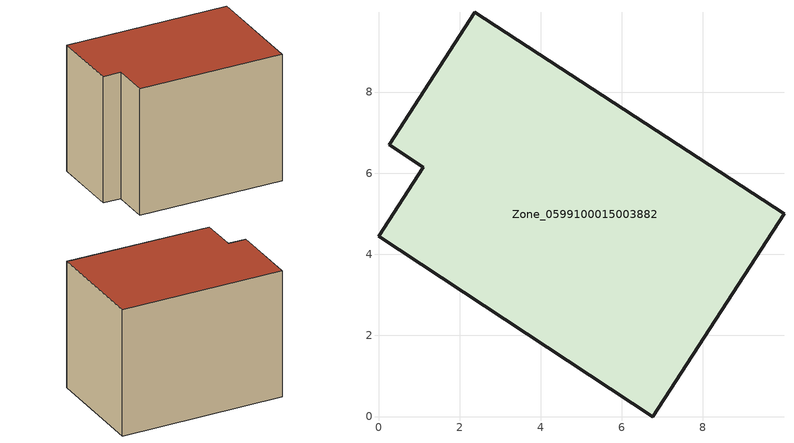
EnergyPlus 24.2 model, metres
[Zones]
Zone_0599100015003882
 floor ground (C_G): 2.38,9.96 10,5.01 6.76,0 0,4.45 1.1,6.15 0.26,6.7 z0.79
 wall outside (C_F): 10,5.01 2.38,9.96 0.26,6.7 1.1,6.15 0,4.45 6.76,0 10,5.01 z0.79:7.95
 roof outside (C_R): 6.76,0 10,5.01 2.38,9.96 0.26,6.7 1.1,6.15 0,4.45 z7.95
[BUILDING]
Pand.0599100015003882: North Axis=0; Terrain=City; Loads Convergence Tolerance Value=0.04; Temperature Convergence Tolerance Value=0.4; Solar Distribution=FullExterior; Maximum Number of Warmup Days=25; Minimum Number of Warmup Days=1
[Site:Location]
Rotterdam.The.Hague.AP_ZH_NLD Design_Conditions: Latitude=51.96; Longitude=4.45; Time Zone=1; Elevation=-4.5
[SITE:GROUNDTEMPERATURE:BUILDINGSURFACE]
18, 18, 18, 18, 18, 18, 18, 18, 18, 18, 18, 18
[MATERIAL] Thermal Absorptance=0.9; Solar Absorptance=0.7; Visible Absorptance=0.7
Name | Roughness | Thickness | Conductivity | Density | Specific Heat
G.TI.1965-1974 | MediumSmooth | 0.15 | 0.882353 | 540 | 1210
F.TI.1965-1974 | Rough | 0.3 | 0.697674 | 1920 | 840
R.TI.1965-1974 | MediumRough | 0.2 | 0.232558 | 1500 | 1000
[CONSTRUCTION]
C_G: G.TI.1965-1974
C_F: F.TI.1965-1974
C_R: R.TI.1965-1974
[ZONE]
Zone_0599100015003882: Type=1; Multiplier=1; Ceiling Height=Autocalculate; Volume=Autocalculate; Floor Area=autocalculate; Part of Total Floor Area=Yes
[ZONEINFILTRATION:DESIGNFLOWRATE]
Infil_Zone_0599100015003882: Zone or ZoneList or Space or SpaceList=Zone_0599100015003882; Schedule=AlwaysOn; Design Flow Rate Calculation Method=Flow/Area; Flow Rate per Floor Area=0.003; Constant Term Coefficient=1; Temperature Term Coefficient=0; Velocity Term Coefficient=0; Velocity Squared Term Coefficient=0
[HVACTEMPLATE:ZONE:IDEALLOADSAIRSYSTEM]
Zone_0599100015003882: Maximum Heating Supply Air Temperature=50; Minimum Cooling Supply Air Temperature=13; Maximum Heating Supply Air Humidity Ratio=0.0156; Minimum Cooling Supply Air Humidity Ratio=0.0077; Heating Limit=NoLimit; Cooling Limit=NoLimit; Dehumidification Control Type=ConstantSensibleHeatRatio; Cooling Sensible Heat Ratio=0.7; Dehumidification Setpoint=60; Humidification Control Type=None; Humidification Setpoint=30; Outdoor Air Method=None; Outdoor Air Flow Rate per Person=0.00944; Outdoor Air Flow Rate per Zone Floor Area=0; Outdoor Air Flow Rate per Zone=0; Demand Controlled Ventilation Type=None; Outdoor Air Economizer Type=NoEconomizer; Heat Recovery Type=None; Sensible Heat Recovery Effectiveness=0.7; Latent Heat Recovery Effectiveness=0.65
[ZONECONTROL:THERMOSTAT]
ThermostatControl_Zone_0599100015003882: Zone or ZoneList=Zone_0599100015003882; Control Type Schedule=DualSetpointControlType; Control 1=Thermostat_Zone_0599100015003882; Temperature Difference Between Cutout And Setpoint=0
[THERMOSTATSETPOINT:DUALSETPOINT]
Thermostat_Zone_0599100015003882: Heating Setpoint Temperature Schedule=HeatingSetpoint_Zone_0599100015003882; Cooling Setpoint Temperature Schedule=CoolingSetpoint_Zone_0599100015003882
[SCHEDULE:COMPACT]
HeatingSetpoint_Zone_0599100015003882: Through: 12/31, For: AllDays, Until: 24:00, 21
CoolingSetpoint_Zone_0599100015003882: Through: 12/31, For: AllDays, Until: 24:00, 24
DualSetpointControlType: Through: 12/31, For: AllDays, Until: 24:00, 4
AlwaysOn: Through: 12/31, For: AllDays, Until: 24:00, 1
